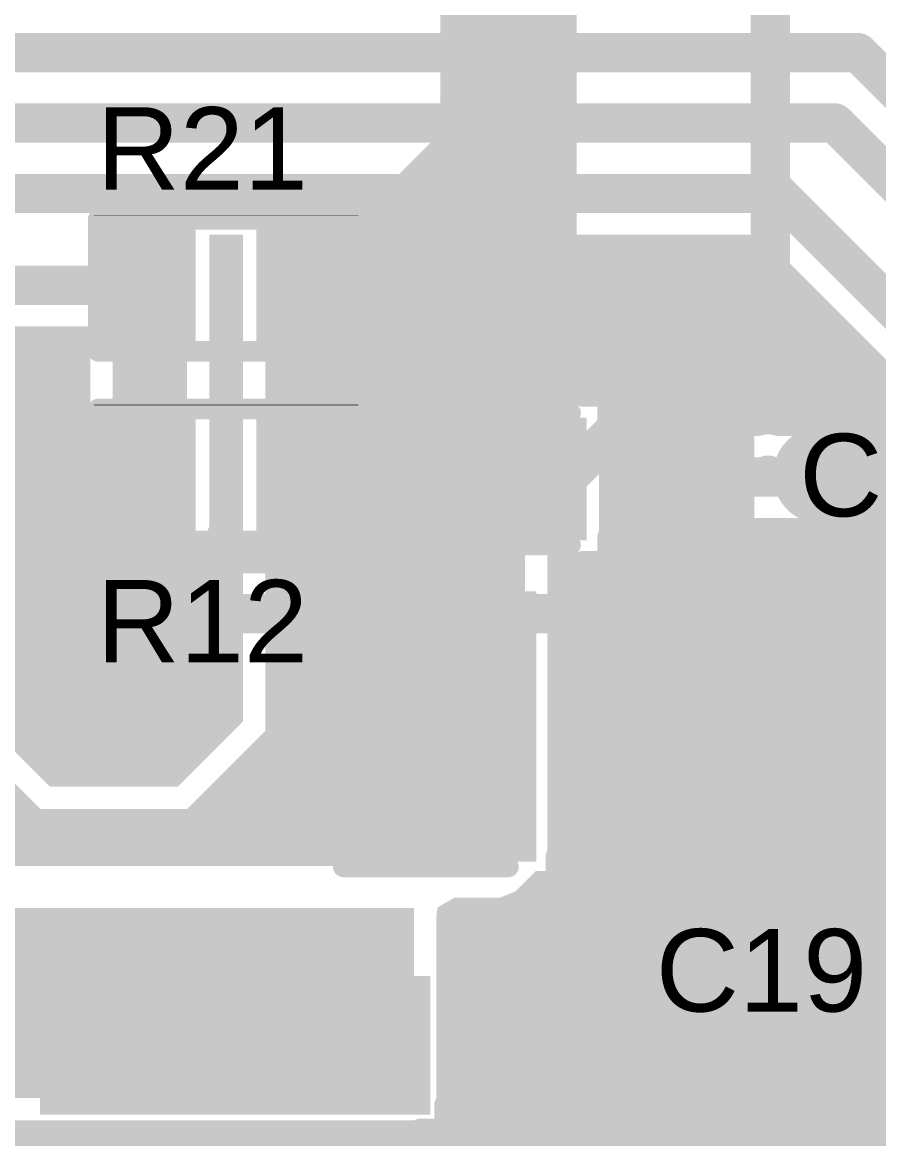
# Model space of a CAD drawing. Header units: inches. Extents: x -3 to 103, y 0 to 40.
# Drawn here: x 32.75 to 38.02, y 6.94 to 13.81 of the extents above; entities that cross this region are included whole.
import ezdxf

# ---------------------------------------------------------------- set-up
doc = ezdxf.new("R2010")
doc.units = ezdxf.units.IN
for name, color, linetype in [('Bottom Layer', 5, 'Continuous'), ('Bottom Solder', 6, 'Continuous'), ('Top Layer', 1, 'Continuous'), ('Top Overlay', 2, 'Continuous'), ('Top Paste', 8, 'Continuous'), ('Top Solder', 216, 'Continuous'), ('Via Holes', 16, 'Continuous')]:
    doc.layers.add(name, color=color, linetype=linetype)
doc.styles.add('Arial', font='', dxfattribs={"height": 0.2})
doc.styles.get('Arial').set_extended_font_data('Arial')

# ---------------------------------------------------------------- blocks, each defined once
blk = doc.blocks.new('R___0402_55')
at = {"layer": 'Top Layer'}
for points in [[(-0.6985, -0.3175), (-0.6985, 0.3175), (-0.2413, 0.3175), (-0.2413, -0.3175)], [(0.2413, -0.3175), (0.2413, 0.3175), (0.6985, 0.3175), (0.6985, -0.3175)]]:
    blk.add_hatch(color=1, dxfattribs=at).paths.add_polyline_path(points)
at = {"layer": 'Top Paste'}
for points in [[(-0.6985, -0.3175), (-0.6985, 0.3175), (-0.2413, 0.3175), (-0.2413, -0.3175)], [(0.2413, -0.3175), (0.2413, 0.3175), (0.6985, 0.3175), (0.6985, -0.3175)]]:
    blk.add_hatch(color=8, dxfattribs=at).paths.add_polyline_path(points)
at = {"layer": 'Top Solder'}
for points in [[(-0.7535, -0.3725), (-0.7535, 0.3725), (-0.1863, 0.3725), (-0.1863, -0.3725)], [(0.1863, -0.3725), (0.1863, 0.3725), (0.7535, 0.3725), (0.7535, -0.3725)]]:
    blk.add_hatch(color=216, dxfattribs=at).paths.add_polyline_path(points)
at = {"layer": 'Top Overlay'}
for points, const_width in [([(-0.7874, 0.4064), (-0.7874, -0.4064)], 0.127), ([(0.7874, 0.4064), (-0.7874, 0.4064)], 0.127), ([(0.7874, 0.4064), (0.7874, -0.4064)], 0.127), ([(0.7874, -0.4064), (-0.7874, -0.4064)], 0.127), ([(0.8128, -0.4318), (-0.8128, -0.4318)], 0.00323)]:
    blk.add_lwpolyline(points, dxfattribs=dict(at, const_width=const_width))
for points, const_width in [([(-0.8191, 0.4064, 1), (-0.7556, 0.4064, 1)], 0.0635), ([(-0.8191, 0.4064, 1), (-0.7556, 0.4064, 1)], 0.0635), ([(0.7556, 0.4064, 1), (0.8191, 0.4064, 1)], 0.0635), ([(0.7556, 0.4064, 1), (0.8191, 0.4064, 1)], 0.0635), ([(-0.8191, -0.4064, 1), (-0.7556, -0.4064, 1)], 0.0635), ([(-0.8191, -0.4064, 1), (-0.7556, -0.4064, 1)], 0.0635), ([(0.7556, -0.4064, 1), (0.8191, -0.4064, 1)], 0.0635), ([(0.7556, -0.4064, 1), (0.8191, -0.4064, 1)], 0.0635), ([(-0.8136, -0.4318, 1), (-0.812, -0.4318, 1)], 0.00161), ([(0.812, -0.4318, 1), (0.8136, -0.4318, 1)], 0.00161)]:
    blk.add_lwpolyline(points, format="xyb", close=True, dxfattribs=dict(at, const_width=const_width))
blk = doc.blocks.new('R___0402_64')
at = {"layer": 'Top Layer'}
for points in [[(-0.6985, -0.3175), (-0.6985, 0.3175), (-0.2413, 0.3175), (-0.2413, -0.3175)], [(0.2413, -0.3175), (0.2413, 0.3175), (0.6985, 0.3175), (0.6985, -0.3175)]]:
    blk.add_hatch(color=1, dxfattribs=at).paths.add_polyline_path(points)
at = {"layer": 'Top Paste'}
for points in [[(-0.6985, -0.3175), (-0.6985, 0.3175), (-0.2413, 0.3175), (-0.2413, -0.3175)], [(0.2413, -0.3175), (0.2413, 0.3175), (0.6985, 0.3175), (0.6985, -0.3175)]]:
    blk.add_hatch(color=8, dxfattribs=at).paths.add_polyline_path(points)
at = {"layer": 'Top Solder'}
for points in [[(-0.7535, -0.3725), (-0.7535, 0.3725), (-0.1863, 0.3725), (-0.1863, -0.3725)], [(0.1863, -0.3725), (0.1863, 0.3725), (0.7535, 0.3725), (0.7535, -0.3725)]]:
    blk.add_hatch(color=216, dxfattribs=at).paths.add_polyline_path(points)
at = {"layer": 'Top Overlay'}
for points, const_width in [([(-0.7874, 0.4064), (-0.7874, -0.4064)], 0.127), ([(0.7874, 0.4064), (-0.7874, 0.4064)], 0.127), ([(0.7874, 0.4064), (0.7874, -0.4064)], 0.127), ([(0.7874, -0.4064), (-0.7874, -0.4064)], 0.127), ([(0.8128, -0.4318), (-0.8128, -0.4318)], 0.00323)]:
    blk.add_lwpolyline(points, dxfattribs=dict(at, const_width=const_width))
for points, const_width in [([(-0.8191, 0.4064, 1), (-0.7556, 0.4064, 1)], 0.0635), ([(-0.8191, 0.4064, 1), (-0.7556, 0.4064, 1)], 0.0635), ([(0.7556, 0.4064, 1), (0.8191, 0.4064, 1)], 0.0635), ([(0.7556, 0.4064, 1), (0.8191, 0.4064, 1)], 0.0635), ([(-0.8191, -0.4064, 1), (-0.7556, -0.4064, 1)], 0.0635), ([(-0.8191, -0.4064, 1), (-0.7556, -0.4064, 1)], 0.0635), ([(0.7556, -0.4064, 1), (0.8191, -0.4064, 1)], 0.0635), ([(0.7556, -0.4064, 1), (0.8191, -0.4064, 1)], 0.0635), ([(-0.8136, -0.4318, 1), (-0.812, -0.4318, 1)], 0.00161), ([(0.812, -0.4318, 1), (0.8136, -0.4318, 1)], 0.00161)]:
    blk.add_lwpolyline(points, format="xyb", close=True, dxfattribs=dict(at, const_width=const_width))
blk = doc.blocks.new('IND_1008__2520_M_______78')
at = {"layer": 'Top Layer'}
for points in [[(-1.275, 1.1), (-0.625, 1.1), (-0.625, -1.1), (-1.275, -1.1)], [(0.625, 1.1), (1.275, 1.1), (1.275, -1.1), (0.625, -1.1)]]:
    blk.add_hatch(color=1, dxfattribs=at).paths.add_polyline_path(points)
at = {"layer": 'Top Paste'}
for points in [[(-1.275, 1.1), (-0.625, 1.1), (-0.625, -1.1), (-1.275, -1.1)], [(0.625, 1.1), (1.275, 1.1), (1.275, -1.1), (0.625, -1.1)]]:
    blk.add_hatch(color=8, dxfattribs=at).paths.add_polyline_path(points)
at = {"layer": 'Top Solder'}
for points in [[(-1.3766, 1.2016), (-0.5234, 1.2016), (-0.5234, -1.2016), (-1.3766, -1.2016)], [(0.5234, 1.2016), (1.3766, 1.2016), (1.3766, -1.2016), (0.5234, -1.2016)]]:
    blk.add_hatch(color=216, dxfattribs=at).paths.add_polyline_path(points)
at = {"layer": 'Top Overlay', "const_width": 0.127}
for points in [[(0.4064, 1.0414), (-0.4064, 1.0414)], [(0.4064, -1.0414), (-0.4064, -1.0414)]]:
    blk.add_lwpolyline(points, dxfattribs=at)
at = {"layer": 'Top Overlay', "const_width": 0.0635}
for points in [[(-0.4381, 1.0414, 1), (-0.3746, 1.0414, 1)], [(0.3746, 1.0414, 1), (0.4381, 1.0414, 1)], [(-0.4381, -1.0414, 1), (-0.3746, -1.0414, 1)], [(0.3746, -1.0414, 1), (0.4381, -1.0414, 1)]]:
    blk.add_lwpolyline(points, format="xyb", close=True, dxfattribs=at)
blk = doc.blocks.new('C___0805_116')
at = {"layer": 'Top Layer'}
for points in [[(-1.524, 0.762), (-0.508, 0.762), (-0.508, -0.762), (-1.524, -0.762)], [(0.508, 0.762), (1.524, 0.762), (1.524, -0.762), (0.508, -0.762)]]:
    blk.add_hatch(color=1, dxfattribs=at).paths.add_polyline_path(points)
at = {"layer": 'Top Paste'}
for points in [[(-1.524, 0.762), (-0.508, 0.762), (-0.508, -0.762), (-1.524, -0.762)], [(0.508, 0.762), (1.524, 0.762), (1.524, -0.762), (0.508, -0.762)]]:
    blk.add_hatch(color=8, dxfattribs=at).paths.add_polyline_path(points)
at = {"layer": 'Top Solder'}
for points in [[(-1.594, 0.832), (-0.438, 0.832), (-0.438, -0.832), (-1.594, -0.832)], [(0.438, 0.832), (1.594, 0.832), (1.594, -0.832), (0.438, -0.832)]]:
    blk.add_hatch(color=216, dxfattribs=at).paths.add_polyline_path(points)
at = {"layer": 'Top Overlay', "const_width": 0.127}
for points in [[(-0.6096, 0.8636), (-1.6256, 0.8636)], [(-1.6256, 0.8636), (-1.6256, -0.8636)], [(1.6256, 0.8636), (0.6096, 0.8636)], [(1.6256, 0.8636), (1.6256, -0.8636)], [(-0.6096, -0.8636), (-1.6256, -0.8636)], [(1.6256, -0.8636), (0.6096, -0.8636)]]:
    blk.add_lwpolyline(points, dxfattribs=at)
at = {"layer": 'Top Overlay', "const_width": 0.0635}
for points in [[(-1.6574, 0.8636, 1), (-1.5938, 0.8636, 1)], [(-1.6574, 0.8636, 1), (-1.5938, 0.8636, 1)], [(-0.6413, 0.8636, 1), (-0.5778, 0.8636, 1)], [(0.5778, 0.8636, 1), (0.6413, 0.8636, 1)], [(1.5938, 0.8636, 1), (1.6574, 0.8636, 1)], [(1.5938, 0.8636, 1), (1.6574, 0.8636, 1)], [(-1.6574, -0.8636, 1), (-1.5938, -0.8636, 1)], [(-1.6574, -0.8636, 1), (-1.5938, -0.8636, 1)], [(-0.6413, -0.8636, 1), (-0.5778, -0.8636, 1)], [(0.5778, -0.8636, 1), (0.6413, -0.8636, 1)], [(1.5938, -0.8636, 1), (1.6574, -0.8636, 1)], [(1.5938, -0.8636, 1), (1.6574, -0.8636, 1)]]:
    blk.add_lwpolyline(points, format="xyb", close=True, dxfattribs=at)
blk = doc.blocks.new('____0402_124')
at = {"layer": 'Top Layer'}
for points in [[(-0.6985, -0.3175), (-0.6985, 0.3175), (-0.2413, 0.3175), (-0.2413, -0.3175)], [(0.2413, -0.3175), (0.2413, 0.3175), (0.6985, 0.3175), (0.6985, -0.3175)]]:
    blk.add_hatch(color=1, dxfattribs=at).paths.add_polyline_path(points)
at = {"layer": 'Top Paste'}
for points in [[(-0.6985, -0.3175), (-0.6985, 0.3175), (-0.2413, 0.3175), (-0.2413, -0.3175)], [(0.2413, -0.3175), (0.2413, 0.3175), (0.6985, 0.3175), (0.6985, -0.3175)]]:
    blk.add_hatch(color=8, dxfattribs=at).paths.add_polyline_path(points)
at = {"layer": 'Top Solder'}
for points in [[(-0.7585, -0.3775), (-0.7585, 0.3775), (-0.1813, 0.3775), (-0.1813, -0.3775)], [(0.1813, -0.3775), (0.1813, 0.3775), (0.7585, 0.3775), (0.7585, -0.3775)]]:
    blk.add_hatch(color=216, dxfattribs=at).paths.add_polyline_path(points)
at = {"layer": 'Top Overlay', "const_width": 0.127}
for points in [[(-0.7874, -0.4064), (-0.7874, 0.4064)], [(-0.7874, 0.4064), (-0.2794, 0.4064)], [(0.2794, 0.4064), (0.7874, 0.4064)], [(0.7874, -0.4064), (0.7874, 0.4064)], [(-0.7874, -0.4064), (-0.2794, -0.4064)], [(0.2794, -0.4064), (0.7874, -0.4064)]]:
    blk.add_lwpolyline(points, dxfattribs=at)
at = {"layer": 'Top Overlay', "const_width": 0.0635}
for points in [[(-0.8191, 0.4064, 1), (-0.7556, 0.4064, 1)], [(-0.8191, 0.4064, 1), (-0.7556, 0.4064, 1)], [(-0.3111, 0.4064, 1), (-0.2477, 0.4064, 1)], [(0.2477, 0.4064, 1), (0.3111, 0.4064, 1)], [(0.7556, 0.4064, 1), (0.8191, 0.4064, 1)], [(0.7556, 0.4064, 1), (0.8191, 0.4064, 1)], [(-0.8191, -0.4064, 1), (-0.7556, -0.4064, 1)], [(-0.8191, -0.4064, 1), (-0.7556, -0.4064, 1)], [(-0.3111, -0.4064, 1), (-0.2477, -0.4064, 1)], [(0.2477, -0.4064, 1), (0.3111, -0.4064, 1)], [(0.7556, -0.4064, 1), (0.8191, -0.4064, 1)], [(0.7556, -0.4064, 1), (0.8191, -0.4064, 1)]]:
    blk.add_lwpolyline(points, format="xyb", close=True, dxfattribs=at)

msp = doc.modelspace()

# ---------------------------------------------------------------- hatches: boundary and pattern name
at = {"layer": 'Bottom Layer'}
msp.add_hatch(color=5, dxfattribs=at).paths.add_polyline_path([(35.1863, 28.7703), (35.2913, 28.7001), (35.4152, 28.6755), (36.1587, 28.6755), (36.1587, 11.8445), (36.1587, 11.4196), (35.5298, 10.7908), (34.241, 10.7908), (34.241, 12.483), (34.2452, 12.5043), (34.2665, 12.5085), (34.6982, 12.5085), (35.3187, 13.129), (35.3187, 25.7571), (33.9651, 27.1107), (33.9517, 27.1306), (33.9471, 27.1542), (33.9471, 29.1206), (34.836, 29.1206)])
h = msp.add_hatch(color=5, dxfattribs=at)
edge = h.paths.add_edge_path()
edge.add_arc((35.2007, 11.9886), 0.3, 0, 360)
h = msp.add_hatch(color=5, dxfattribs=at)
edge = h.paths.add_edge_path()
edge.add_arc((35.2007, 11.3048), 0.3, 0, 360)
h = msp.add_hatch(color=5, dxfattribs=at)
edge = h.paths.add_edge_path()
edge.add_arc((37.6667, 11.0226), 0.3, 0, 360)
h = msp.add_hatch(color=5, dxfattribs=at)
edge = h.paths.add_edge_path()
edge.add_arc((37.3365, 8.4189), 0.3, 0, 360)
h = msp.add_hatch(color=5, dxfattribs=at)
edge = h.paths.add_edge_path()
edge.add_arc((37.3634, 7.239), 0.3, 0, 360)
at = {"layer": 'Bottom Solder'}
h = msp.add_hatch(color=6, dxfattribs=at)
edge = h.paths.add_edge_path()
edge.add_arc((35.2007, 11.9886), 0.3, 0, 360)
h = msp.add_hatch(color=6, dxfattribs=at)
edge = h.paths.add_edge_path()
edge.add_arc((35.2007, 11.3048), 0.3, 0, 360)
h = msp.add_hatch(color=6, dxfattribs=at)
edge = h.paths.add_edge_path()
edge.add_arc((37.6667, 11.0226), 0.3, 0, 360)
h = msp.add_hatch(color=6, dxfattribs=at)
edge = h.paths.add_edge_path()
edge.add_arc((37.3365, 8.4189), 0.3, 0, 360)
h = msp.add_hatch(color=6, dxfattribs=at)
edge = h.paths.add_edge_path()
edge.add_arc((37.3634, 7.239), 0.3, 0, 360)
at = {"layer": 'Top Layer'}
for points in [[(33.7584, 10.7051), (33.7584, 12.5085), (33.3012, 12.5085), (33.3012, 10.7051)], [(35.8394, 12.4976), (35.8394, 11.4055), (35.9287, 11.3164), (36.1587, 11.3164), (36.1587, 10.6814), (35.9159, 10.6814), (35.8394, 10.6049), (35.8394, 8.7122), (35.6851, 8.5579), (35.3118, 8.5579), (35.2549, 8.5959), (35.1558, 8.6156), (29.5945, 8.6156), (29.4954, 8.5959), (29.4113, 8.5397), (29.3552, 8.4557), (29.3513, 8.4362), (29.3378, 8.4227), (29.3345, 8.4227), (29.3345, 7.5561), (28.5945, 7.5561), (28.5945, 8.1798), (29.3809, 8.9662), (33.7594, 8.9662), (34.241, 9.4477), (34.241, 12.5036), (35.8333, 12.5036)], [(32.5487, 9.2763), (32.8587, 8.9662), (32.8587, 8.7122), (31.0887, 8.7122), (31.0887, 8.7122), (31.0887, 8.9662), (31.278, 8.9662), (31.6287, 9.3169), (31.6287, 11.2177), (32.5487, 11.2177)], [(31.6809, 7.1871), (35.1558, 7.1871), (35.1558, 8.3566), (31.6809, 8.3566)], [(32.0238, 7.1871), (35.1558, 7.1871), (35.1558, 7.8371), (32.0238, 7.8371)]]:
    msp.add_hatch(color=1, dxfattribs=at).paths.add_polyline_path(points)
h = msp.add_hatch(color=1, dxfattribs=at)
h.paths.add_polyline_path([(38.2031, 11.5941), (38.2031, 7.493), (38.2223, 7.3964), (38.2771, 7.3145), (38.9551, 6.6364), (39.037, 6.5817), (39.1336, 6.5625), (40.1682, 6.5625), (40.2168, 6.4452), (38.5421, 4.7704), (38.3961, 4.7704), (38.2391, 4.7054), (38.119, 4.5853), (38.054, 4.4283), (38.054, 4.2585), (38.119, 4.1015), (38.2391, 3.9814), (38.3961, 3.9164), (38.5659, 3.9164), (38.7229, 3.9814), (38.843, 4.1015), (38.908, 4.2585), (38.908, 4.4221), (40.1417, 5.6558), (40.259, 5.6072), (40.259, 0.3302), (26.7655, 0.3302), (26.753, 0.4572), (26.7809, 0.4628), (26.886, 0.5329), (27.3234, 0.9703), (27.3935, 1.0754), (27.4182, 1.1992), (27.4182, 1.6404), (27.5945, 1.6404), (27.5945, 1.6404), (27.6917, 1.6806), (28.769, 2.758), (30.2768, 2.758), (30.2768, 2.758), (30.2768, 2.758), (36.4313, 2.758), (36.4314, 2.758), (36.4578, 2.7689), (36.5588, 2.7689), (36.5588, 2.8707), (36.5693, 2.8959), (36.5693, 2.8959), (36.5693, 3.9119), (36.5588, 3.9372), (36.5588, 4.0389), (36.4571, 4.0389), (36.4318, 4.0494), (30.3333, 4.0494), (30.2724, 4.1102), (30.1752, 4.1505), (30.1752, 4.1505), (29.4719, 4.1505), (29.4719, 4.5604), (29.5945, 4.6186), (30.3345, 4.6186), (30.3597, 4.6291), (30.4615, 4.6291), (30.4615, 4.6302), (35.1558, 4.6302), (35.253, 4.6705), (35.2933, 4.7677), (35.2933, 5.9371), (35.2828, 5.9624), (35.2828, 6.0641), (35.1811, 6.0641), (35.1558, 6.0746), (31.6809, 6.0746), (31.5837, 6.0343), (31.5435, 5.9371), (31.5435, 5.4057), (30.9243, 5.4057), (30.9145, 5.5286), (31.0117, 5.5689), (31.0519, 5.6661), (31.0519, 5.8661), (31.0371, 5.9019), (31.0182, 5.9961), (31.0371, 6.0902), (31.0519, 6.1261), (31.0519, 6.3261), (31.0371, 6.3619), (31.0182, 6.4561), (31.0371, 6.5502), (31.0519, 6.5861), (31.0519, 6.7861), (31.0371, 6.8219), (31.0182, 6.9161), (31.0371, 7.0102), (31.0519, 7.0461), (31.0519, 7.2461), (31.0117, 7.3433), (30.9145, 7.3835), (30.5696, 7.3835), (30.4615, 7.4291), (30.4615, 7.5308), (30.4719, 7.5561), (30.4719, 7.7186), (31.5435, 7.7186), (31.5435, 7.1871), (31.5837, 7.0899), (31.6809, 7.0497), (35.1558, 7.0497), (35.1811, 7.0601), (35.2828, 7.0601), (35.2828, 7.1619), (35.2933, 7.1871), (35.2933, 8.3031), (35.3025, 8.3619), (35.4043, 8.4204), (35.6851, 8.4204), (35.6851, 8.4204), (35.7823, 8.4607), (35.9068, 8.5852), (35.9664, 8.5852), (35.9664, 8.6869), (35.9769, 8.7122), (35.9769, 8.7122), (35.9769, 10.5439), (36.1587, 10.5439), (36.184, 10.5544), (36.2857, 10.5544), (36.2857, 10.6561), (36.2962, 10.6814), (36.2962, 11.3164), (36.2857, 11.3416), (36.2857, 11.4434), (36.184, 11.4434), (36.1587, 11.4538), (35.9856, 11.4538), (35.9769, 11.4625), (35.9769, 12.4976), (35.9809, 12.5036), (37.2935, 12.5036)])
h.paths.add_polyline_path([(37.3365, 11.2751), (37.2768, 11.2632), (36.8818, 11.2632), (36.7851, 11.244), (36.7032, 11.1893), (36.6485, 11.1074), (36.6293, 11.0107), (36.6485, 10.9141), (36.7032, 10.8322), (36.7851, 10.7775), (36.8818, 10.7582), (37.6548, 10.7582), (37.7514, 10.7775), (37.8333, 10.8322), (37.8881, 10.9141), (37.9073, 11.0107), (37.8881, 11.1074), (37.8333, 11.1893), (37.7514, 11.244), (37.6548, 11.2632), (37.3961, 11.2632)], flags=0)
h.paths.add_polyline_path([(37.3634, 9.7267), (37.2668, 9.7075), (37.1849, 9.6527), (37.1579, 9.6258), (37.1032, 9.5439), (37.084, 9.4473), (37.084, 8.4189), (37.1032, 8.3223), (37.1579, 8.2404), (37.2398, 8.1856), (37.3365, 8.1664), (37.4331, 8.1856), (37.515, 8.2404), (37.5697, 8.3223), (37.589, 8.4189), (37.589, 9.366), (37.5967, 9.3776), (37.6159, 9.4742), (37.5967, 9.5708), (37.5419, 9.6527), (37.46, 9.7075)], flags=0)
h = msp.add_hatch(color=1, dxfattribs=at)
h.paths.add_polyline_path([(34.1035, 9.5047), (33.7025, 9.1037), (32.9157, 9.1037), (32.6861, 9.3332), (32.6861, 11.2177), (32.6757, 11.243), (32.6757, 11.3447), (32.5739, 11.3447), (32.5487, 11.3552), (31.6287, 11.3552), (31.6034, 11.3447), (31.5017, 11.3447), (31.5017, 11.243), (31.4912, 11.2177), (31.4912, 9.3738), (31.2211, 9.1037), (29.3809, 9.1037), (29.2837, 9.0634), (29.2837, 9.0634), (28.594, 8.3737), (28.467, 8.4263), (28.467, 9.779), (29.9088, 11.2207), (30.6757, 11.2207), (30.6757, 11.5052), (30.8443, 11.5052), (30.941, 11.5245), (31.0229, 11.5792), (31.3822, 11.9385), (33.1637, 11.9385), (33.1637, 10.7051), (33.1742, 10.6798), (33.1742, 10.5781), (33.2759, 10.5781), (33.3012, 10.5676), (33.7584, 10.5676), (33.7836, 10.5781), (33.8854, 10.5781), (33.8854, 10.6798), (33.8958, 10.7051), (33.8958, 12.5036), (34.1035, 12.5036)])
h.paths.add_polyline_path([(30.0887, 10.1102), (29.568, 10.1102), (29.4714, 10.091), (29.3895, 10.0363), (29.3348, 9.9544), (29.3155, 9.8577), (29.3348, 9.7611), (29.3895, 9.6792), (29.4714, 9.6245), (29.568, 9.6052), (30.0887, 9.6052), (30.1853, 9.6245), (30.2672, 9.6792), (30.3219, 9.7611), (30.3412, 9.8577), (30.3219, 9.9544), (30.2672, 10.0363), (30.1853, 10.091)], flags=0)
h = msp.add_hatch(color=1, dxfattribs=at)
edge = h.paths.add_edge_path()
edge.add_arc((35.2007, 11.9886), 0.3, 0, 360)
h = msp.add_hatch(color=1, dxfattribs=at)
edge = h.paths.add_edge_path()
edge.add_arc((35.2007, 11.3048), 0.3, 0, 360)
h = msp.add_hatch(color=1, dxfattribs=at)
edge = h.paths.add_edge_path()
edge.add_arc((37.6667, 11.0226), 0.3, 0, 360)
h = msp.add_hatch(color=1, dxfattribs=at)
edge = h.paths.add_edge_path()
edge.add_arc((37.3365, 8.4189), 0.3, 0, 360)
h = msp.add_hatch(color=1, dxfattribs=at)
edge = h.paths.add_edge_path()
edge.add_arc((37.3634, 7.239), 0.3, 0, 360)
at = {"layer": 'Via Holes'}
h = msp.add_hatch(color=7, dxfattribs=at)
edge = h.paths.add_edge_path()
edge.add_arc((35.2007, 11.9886), 0.15, 0, 360)
h = msp.add_hatch(color=7, dxfattribs=at)
edge = h.paths.add_edge_path()
edge.add_arc((35.2007, 11.3048), 0.15, 0, 360)
h = msp.add_hatch(color=7, dxfattribs=at)
edge = h.paths.add_edge_path()
edge.add_arc((37.6667, 11.0226), 0.15, 0, 360)
h = msp.add_hatch(color=7, dxfattribs=at)
edge = h.paths.add_edge_path()
edge.add_arc((37.3365, 8.4189), 0.15, 0, 360)
h = msp.add_hatch(color=7, dxfattribs=at)
edge = h.paths.add_edge_path()
edge.add_arc((37.3634, 7.239), 0.15, 0, 360)

# ---------------------------------------------------------------- linework, layer by layer
at = {"layer": 'Bottom Layer', "const_width": 0.2413}
for points in [[(37.3501, 12.2539), (37.3501, 22.2577)], [(35.6344, 10.5383), (37.3501, 12.2539)], [(31.7786, 11.8735), (33.1138, 10.5383)], [(32.3235, 10.8077), (32.9613, 10.17)], [(37.9742, 10.17), (38.5318, 10.7275)], [(33.1138, 10.5383), (35.6344, 10.5383)], [(32.9613, 10.17), (37.9742, 10.17)]]:
    msp.add_lwpolyline(points, dxfattribs=at)
at = {"layer": 'Bottom Layer', "const_width": 0.1206}
for points in [[(37.2897, 12.2539, 1), (37.4104, 12.2539, 1)], [(37.2897, 12.2539, 1), (37.4104, 12.2539, 1)], [(33.0535, 10.5383, 1), (33.1742, 10.5383, 1)], [(33.0535, 10.5383, 1), (33.1742, 10.5383, 1)], [(35.5741, 10.5383, 1), (35.6947, 10.5383, 1)], [(35.5741, 10.5383, 1), (35.6947, 10.5383, 1)], [(32.901, 10.17, 1), (33.0216, 10.17, 1)], [(32.901, 10.17, 1), (33.0216, 10.17, 1)], [(37.9139, 10.17, 1), (38.0345, 10.17, 1)], [(37.9139, 10.17, 1), (38.0345, 10.17, 1)]]:
    msp.add_lwpolyline(points, format="xyb", close=True, dxfattribs=at)
at = {"layer": 'Top Layer', "const_width": 0.2413}
for points in [[(26.5824, 13.6234), (37.8908, 13.6234)], [(37.8908, 13.6234), (38.891, 12.6231)], [(26.9239, 13.1906), (37.7478, 13.1906)], [(37.7478, 13.1906), (39.5983, 11.3401)], [(29.5743, 12.7561), (37.3981, 12.7561)], [(37.3981, 12.7561), (38.4556, 11.6987)], [(31.2776, 12.191), (33.5298, 12.191)], [(37.3246, 11.0107), (37.3365, 11.0226)], [(36.8818, 11.0107), (37.6548, 11.0107)], [(37.3365, 9.4473), (37.3634, 9.4742)], [(37.3365, 8.4189), (37.3365, 9.4473)]]:
    msp.add_lwpolyline(points, dxfattribs=at)
at = {"layer": 'Top Layer', "const_width": 0.1206}
for points in [[(37.8305, 13.6234, 1), (37.9511, 13.6234, 1)], [(37.8305, 13.6234, 1), (37.9511, 13.6234, 1)], [(37.6875, 13.1906, 1), (37.8081, 13.1906, 1)], [(37.6875, 13.1906, 1), (37.8081, 13.1906, 1)], [(37.3378, 12.7561, 1), (37.4584, 12.7561, 1)], [(37.3378, 12.7561, 1), (37.4584, 12.7561, 1)], [(33.4694, 12.191, 1), (33.5901, 12.191, 1)], [(37.2761, 11.0226, 1), (37.3968, 11.0226, 1)], [(36.8214, 11.0107, 1), (36.9421, 11.0107, 1)], [(37.2643, 11.0107, 1), (37.3849, 11.0107, 1)], [(37.5945, 11.0107, 1), (37.7151, 11.0107, 1)], [(37.2761, 9.4473, 1), (37.3968, 9.4473, 1)], [(37.2761, 9.4473, 1), (37.3968, 9.4473, 1)], [(37.3031, 9.4742, 1), (37.4237, 9.4742, 1)], [(37.2761, 8.4189, 1), (37.3968, 8.4189, 1)]]:
    msp.add_lwpolyline(points, format="xyb", close=True, dxfattribs=at)

# ---------------------------------------------------------------- block references
for name, p, rotation in [('R___0402_55', (33.9997, 12.191), 180), ('R___0402_64', (33.9997, 11.0226), 180), ('C___0805_116', (36.3474, 9.4742), 180), ('IND_1008__2520_M_______78', (34.0558, 6.5621), 270)]:
    msp.add_blockref(name, p, dxfattribs=dict(rotation=rotation))
msp.add_blockref('____0402_124', (36.4, 10.9989))

# ---------------------------------------------------------------- texts
at = {"layer": 'Top Overlay', "style": 'Arial'}
for s, p in [('R21', (33.2025, 12.7792)), ('C11', (37.5278, 10.7687)), ('R12', (33.2025, 9.8688)), ('C19', (36.6449, 7.72))]:
    msp.add_text(s, height=0.508, dxfattribs=at).set_placement(p)

doc.saveas('drawing.dxf')
